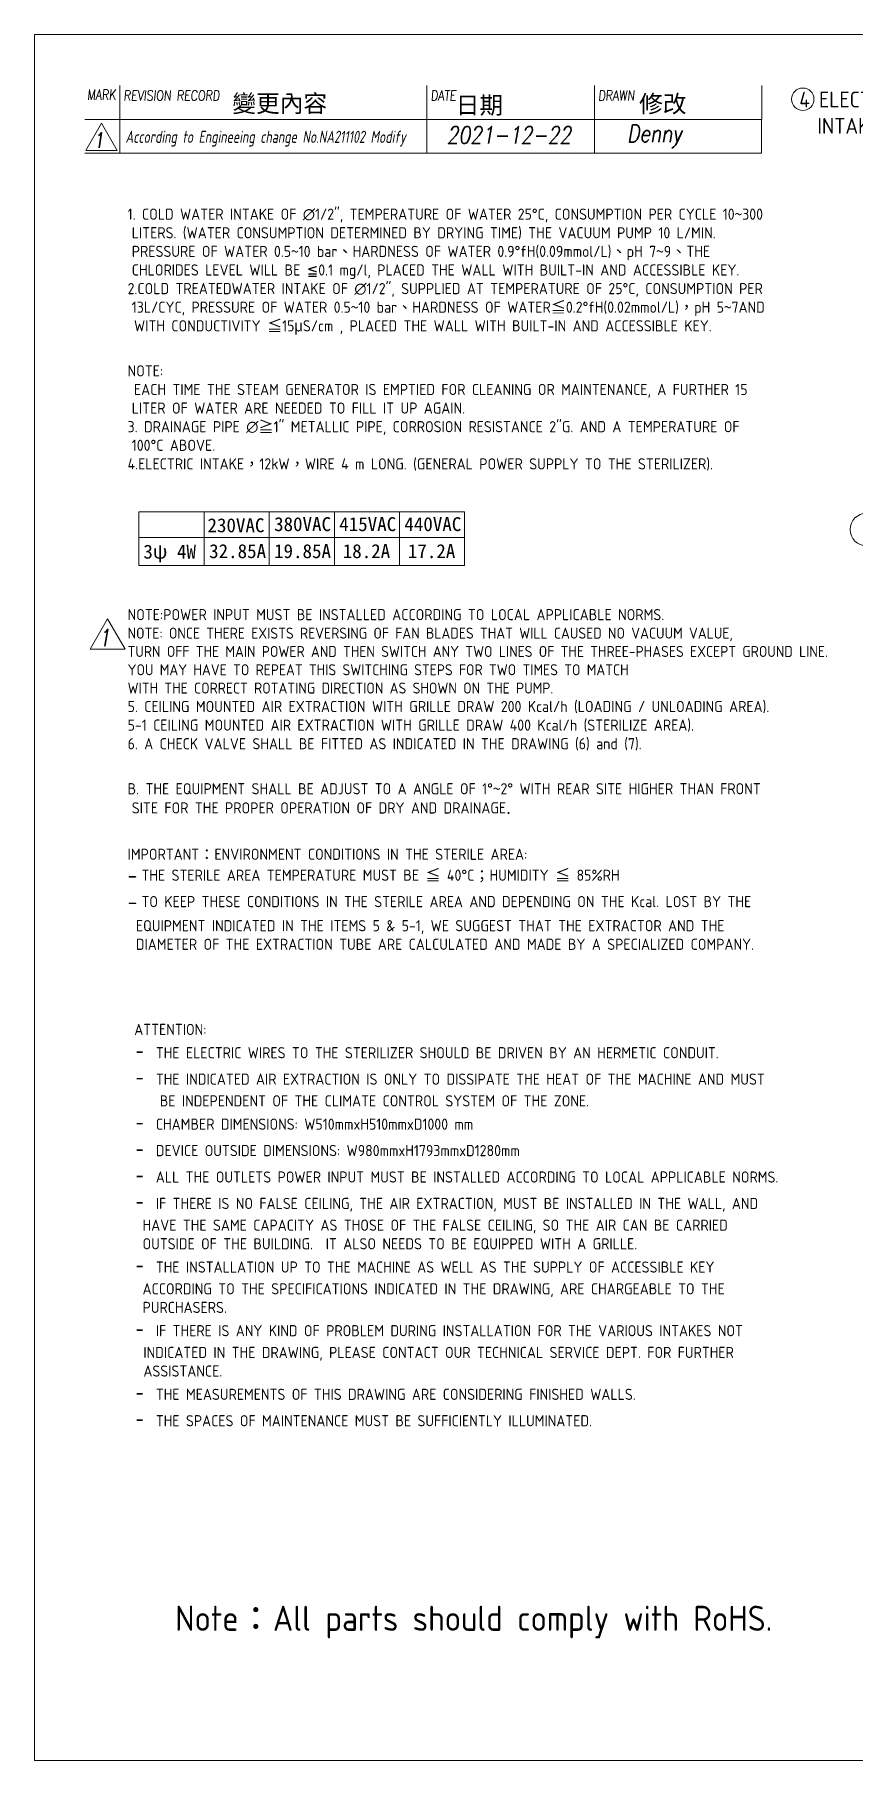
# Model space of a CAD drawing. Header units: millimetres. Extents: x -841000 to -196717, y -22833 to -2215.
# Drawn here: x -209902 to -205502, y -22833 to -13563 of the extents above; entities that cross this region are included whole.
import ezdxf

# ---------------------------------------------------------------- set-up
doc = ezdxf.new("R2010")
doc.units = ezdxf.units.MM
doc.header["$MEASUREMENT"] = 0
doc.layers.get('0').update_dxf_attribs({"lineweight": 25})
for name, color, linetype, lineweight in [('D', 3, 'Continuous', 13), ('F', 7, 'Continuous', 15), ('T', 4, 'Continuous', 15)]:
    doc.layers.add(name, color=color, linetype=linetype, lineweight=lineweight)
doc.styles.get("Standard").update_dxf_attribs({"font": 'KAIU.TTF'})
doc.styles.add('STU25', font='isocp2.shx')
doc.styles.add('Text', font='romans.shx', dxfattribs={"width": 0.8, "oblique": 10})

msp = doc.modelspace()

# ---------------------------------------------------------------- linework, layer by layer
at = {"layer": 'D'}
for p, q in [((-209341.178, -16126.339), (-209341.178, -16414.991)), ((-209341.178, -16126.339), (-207591.178, -16126.339)), ((-208991.178, -16126.339), (-208991.178, -16414.991)), ((-208641.178, -16126.339), (-208641.178, -16414.991)), ((-208291.178, -16126.339), (-208291.178, -16414.991)), ((-207941.178, -16126.339), (-207941.178, -16414.991)), ((-207591.178, -16126.339), (-207591.178, -16414.991)), ((-209341.178, -16264.991), (-207591.178, -16264.991)), ((-209341.178, -16414.991), (-207591.178, -16414.991))]:
    msp.add_line(p, q, dxfattribs=at)
for centre, radius in [((-205774.08, -13910.671), 60), ((-205432.034, -16221.687), 87.5)]:
    msp.add_circle(centre, radius, dxfattribs=at)
at = {"layer": 'F', "color": 7}
for p, q in [((-209443.732, -13837.103), (-209443.732, -14199.854)), ((-207793.582, -14199.854), (-207793.582, -13837.103)), ((-206893.582, -14199.854), (-206893.582, -13837.103)), ((-205996.909, -14019.854), (-209631.559, -14019.854)), ((-209631.559, -14199.854), (-205996.909, -14199.854))]:
    msp.add_line(p, q, dxfattribs=at)
at = {"layer": 'F'}
msp.add_line((-205993.582, -13837.103), (-205996.909, -14199.854), dxfattribs=at)
at = {"layer": 'F', "color": 6}
msp.add_lwpolyline([(-209902.253, -13563.082), (-209902.253, -22833.082), (-196717.253, -22833.082), (-196717.253, -13563.082)], close=True, dxfattribs=at)
msp.add_lwpolyline([(-209902.253, -13563.082), (-209902.253, -22833.082), (-196717.253, -22833.082), (-196717.253, -13563.082)], close=True, dxfattribs=at)
at = {"layer": 'F', "color": 7}
for points in [[(-209542.195, -14040.009), (-209626.337, -14185.747), (-209458.053, -14185.747)], [(-209509.149, -16702.011), (-209602.64, -16863.942), (-209415.658, -16863.942)]]:
    msp.add_lwpolyline(points, close=True, dxfattribs=at)

# ---------------------------------------------------------------- texts
at = {"lineweight": -3}
for s, p in [('變更內容', (-208839.398, -13980.118)), ('日期', (-207639.237, -13989.018)), ('修改', (-206653.759, -13981.898))]:
    msp.add_text(s, height=93.4085, dxfattribs=at).set_placement(p)
at = {"layer": 'D', "insert": (-205792.993, -13869.55), "char_height": 85, "attachment_point": 1}
msp.add_mtext('{\\Fisocp2.shx;\\C3;4 ELECTRIC\\P  INTAKE BOX}', dxfattribs=at)
at = {"layer": 'D', "color": 11, "attachment_point": 1, "style": 'STU25'}
for s, insert, char_height in [('{\\A1;}\\P{\\A1;\\Fisocp2.shx;\\H0.70447x;1. COLD WATER INTAKE OF ∅1/2", TEMPERATURE OF WATER 25°C, CONSUMPTION PER CYCLE 10}{\\A1;\\f細明體|b0|i0|c136|p49;\\H0.70447x;~}{\\A1;\\Fisocp2.shx;\\H0.70447x;300 }\\P{\\A1;\\F???;\\H0.70447x; }{\\A1;\\Fisocp2.shx;\\H0.70447x;LITERS. (WATER CONSUMPTION DETERMINED BY DRYING TIME) THE VACUUM PUMP 10 L/MIN. }\\P{\\A1;\\F???;\\H0.70447x; }{\\A1;\\Fisocp2.shx;\\H0.70447x;PRESSURE OF WATER 0.5}{\\A1;\\f細明體|b0|i0|c136|p49;\\H0.70447x;~}{\\A1;\\Fisocp2.shx;\\H0.70447x;10 bar}{\\A1;\\f標楷體|b0|i0|c136|p65;\\H0.70447x;、}{\\A1;\\Fisocp2.shx;\\H0.70447x;HARDNESS OF WATER 0.9°fH(0.09mmol/L)}{\\A1;\\f標楷體|b0|i0|c136|p65;\\H0.70447x;、}{\\A1;\\Fisocp2.shx;\\H0.70447x;pH 7}{\\A1;\\f細明體|b0|i0|c136|p49;\\H0.70447x;~}{\\A1;\\Fisocp2.shx;\\H0.70447x;9}{\\A1;\\f標楷體|b0|i0|c136|p65;\\H0.70447x;、}{\\A1;\\Fisocp2.shx;\\H0.70447x;THE }\\P{\\A1;\\F???;\\H0.70447x; }{\\A1;\\Fisocp2.shx;\\H0.70447x;CHLORIDES LEVEL WILL BE }{\\A1;\\f新細明體|b0|i0|c136|p16;\\H0.70447x;≦}{\\A1;\\Fisocp2.shx;\\H0.70447x;0.1 mg/l, PLACED THE WALL WITH BUILT-IN AND ACCESSIBLE KEY.}\\P{\\A1;\\Fisocp2.shx;\\H0.70447x;2.COLD TREATEDWATER INTAKE OF ∅1/2", SUPPLIED AT TEMPERATURE OF 25°C, CONSUMPTION PER }\\P{\\A1;\\F????;\\H0.70447x; }{\\A1;\\Fisocp2.shx;\\H0.70447x;13L/CYC, PRESSURE OF WATER 0.5}{\\A1;\\f細明體|b0|i0|c136|p49;\\H0.70447x;~}{\\A1;\\Fisocp2.shx;\\H0.70447x;10 bar}{\\A1;\\f標楷體|b0|i0|c136|p65;\\H0.70447x;、}{\\A1;\\Fisocp2.shx;\\H0.70447x;HARDNESS OF WATER}{\\A1;\\f標楷體|b0|i0|c136|p65;\\H0.70447x;≦}{\\A1;\\Fisocp2.shx;\\H0.70447x;0.2°fH(0.02mmol/L)}{\\A1;\\f標楷體|b0|i0|c136|p65;\\H0.70447x;，}{\\A1;\\Fisocp2.shx;\\H0.70447x;pH 5}{\\A1;\\f細明體|b0|i0|c136|p49;\\H0.70447x;~}{\\A1;\\Fisocp2.shx;\\H0.70447x;7AND }\\P{\\A1;\\Fisocp2.shx;\\H0.70447x; WITH CONDUCTIVITY }{\\A1;\\f標楷體|b0|i0|c136|p65;\\H0.70447x;≦}{\\A1;\\Fisocp2.shx;\\H0.70447x;15}{\\A1;\\f新細明體|b0|i0|c136|p16;\\H0.70447x;μ}{\\A1;\\Fisocp2.shx;\\H0.70447x;S/cm , PLACED THE WALL WITH BUILT-IN AND ACCESSIBLE KEY.}\\P{\\A1;\\Fisocp2.shx;\\H0.70447x;}\\P{\\A1;\\Fisocp2.shx;\\H0.70447x;NOTE:}\\P{\\A1;\\Fisocp2.shx;\\H0.70447x; EACH TIME THE STEAM GENERATOR IS EMPTIED FOR CLEANING OR MAINTENANCE, A FURTHER 15 }\\P{\\A1;\\F???;\\H0.70447x; }{\\A1;\\Fisocp2.shx;\\H0.70447x;LITER OF WATER ARE NEEDED TO FILL IT UP AGAIN.}\\P{\\A1;\\Fisocp2.shx;\\H0.70447x;3. DRAINAGE PIPE ∅}{\\A1;\\f標楷體|b0|i0|c136|p65;\\H0.70447x;≧}{\\A1;\\Fisocp2.shx;\\H0.70447x;1" METALLIC PIPE, CORROSION RESISTANCE 2"G. AND A TEMPERATURE OF }\\P{\\A1;\\F???;\\H0.70447x; }{\\A1;\\Fisocp2.shx;\\H0.70447x;100°C ABOVE.}\\P{\\A1;\\Fisocp2.shx;\\H0.70447x;4.ELECTRIC INTAKE}{\\A1;\\f標楷體|b0|i0|c136|p65;\\H0.70447x;，}{\\A1;\\Fisocp2.shx;\\H0.70447x;12kW}{\\A1;\\f標楷體|b0|i0|c136|p65;\\H0.70447x;，}{\\A1;\\Fisocp2.shx;\\H0.70447x;WIRE 4 m LONG. (GENERAL POWER SUPPLY TO THE STERILIZER).}\\P{\\A1;\\Fisocp2.shx;\\H0.70447x;}\\P{\\A1;\\Fisocp2.shx;\\H0.70447x;}\\P{\\A1;\\Fisocp2.shx;\\H0.70447x;}\\P{\\A1;\\Fisocp2.shx;\\H0.70447x;}\\P{\\A1;\\Fisocp2.shx;\\H0.70447x;}\\P{\\A1;\\Fisocp2.shx;\\H0.70447x;NOTE:POWER INPUT MUST BE INSTALLED ACCORDING TO LOCAL APPLICABLE NORMS.}\\P{\\A1;\\H0.69311x;NOTE: ONCE THERE EXISTS REVERSING OF FAN BLADES THAT WILL CAUSED NO VACUUM VALUE, }\\P{\\A1;\\H0.69311x;TURN OFF THE MAIN POWER AND THEN SWITCH ANY TWO LINES OF THE THREE-PHASES EXCEPT GROUND LINE. }\\P{\\A1;\\H0.69311x;YOU MAY HAVE TO REPEAT THIS SWITCHING STEPS FOR TWO TIMES TO MATCH }\\P{\\A1;\\H0.69311x;WITH THE CORRECT ROTATING DIRECTION AS SHOWN ON THE PUMP. }\\P{\\A1;\\Fisocp2.shx;\\H0.70447x;5. CEILING MOUNTED AIR EXTRACTION WITH GRILLE DRAW 200 Kcal/h (LOADING / UNLOADING AREA).}\\P{\\A1;\\Fisocp2.shx;\\H0.70447x;5-1 CEILING MOUNTED AIR EXTRACTION WITH GRILLE DRAW 400 Kcal/h (STERILIZE AREA).}\\P{\\A1;\\Fisocp2.shx;\\H0.70447x;6. A CHECK VALVE SHALL BE FITTED AS INDICATED IN THE DRAWING (6) and (7).}\\P{\\A1;\\Fisocp2.shx;\\H0.70447x;}\\P{\\A1;\\Fisocp2.shx;\\H0.70447x;B. THE EQUIPMENT SHALL BE ADJUST TO A ANGLE OF 1°}{\\A1;\\f細明體|b0|i0|c136|p49;\\H0.70447x;~}{\\A1;\\Fisocp2.shx;\\H0.70447x;2° WITH REAR SITE HIGHER THAN FRONT }\\P{\\A1;\\F???;\\H0.70447x; }{\\A1;\\Fisocp2.shx;\\H0.70447x;SITE FOR THE PROPER OPERATION OF DRY AND DRAINAGE}{\\A1;\\fArial|b0|i0|c0|p34;\\H0.77492x;.}\\P{\\A1;\\fArial|b0|i0|c0|p34;\\H0.77492x;}\\P{\\A1;\\Fisocp2.shx;\\H0.70433x;IMPORTANT}{\\A1;\\f標楷體|b0|i0|c136|p65;\\H0.70433x;：}{\\A1;\\Fisocp2.shx;\\H0.70433x;ENVIRONMENT CONDITIONS IN THE STERILE AREA:}\\P{\\A1;\\Fisocp2.shx;\\H1.00000x;-}{\\A1;\\F???;\\H0.70420x; }{\\A1;\\Fisocp2.shx;\\H0.70420x;THE STERILE AREA TEMPERATURE MUST BE }{\\A1;\\f標楷體|b0|i0|c136|p65;\\H0.70420x;≦}{\\A1;\\Fisocp2.shx;\\H0.70420x; 40°C}{\\A1;\\f標楷體|b0|i0|c136|p65;\\H0.70420x;；}{\\A1;\\Fisocp2.shx;\\H0.70420x;HUMIDITY }{\\A1;\\f標楷體|b0|i0|c136|p65;\\H0.70420x;≦}{\\A1;\\Fisocp2.shx;\\H0.70420x; 85%RH}\\P{\\A1;\\Fisocp2.shx;\\H1.00000x;-}{\\A1;\\F???;\\H0.70420x; }{\\A1;\\Fisocp2.shx;\\H0.70420x;TO KEEP THESE CONDITIONS IN THE STERILE AREA AND DEPENDING ON THE Kcal. LOST BY THE }\\P{\\A1;\\F???;\\H0.70420x;  }{\\A1;\\Fisocp2.shx;\\H0.70420x;EQUIPMENT INDICATED IN THE ITEMS 5 & 5-1, WE SUGGEST THAT THE EXTRACTOR AND THE }\\P{\\A1;\\F???;\\H0.70420x;  }{\\A1;\\Fisocp2.shx;\\H0.70420x;DIAMETER OF THE EXTRACTION TUBE ARE CALCULATED AND MADE BY A SPECIALIZED COMPANY.}', (-209401.983, -14355.981), 85.123334), ('{\\f標楷體|b0|i0|c136|p65;230VAC}', (-208972.935, -16161.481), 75), ('{\\f標楷體|b0|i0|c136|p65;380VAC}', (-208615.051, -16155.295), 75), ('{\\f標楷體|b0|i0|c136|p65;415VAC}', (-208265.051, -16155.295), 75), ('{\\f標楷體|b0|i0|c136|p65;440VAC}', (-207915.051, -16155.295), 75), ('{\\f標楷體|b0|i0|c136|p65;3ψ 4W}', (-209317.37, -16302.981), 75), ('{\\f標楷體|b0|i0|c136|p65;32.85A}', (-208963.959, -16300.311), 75), ('{\\f標楷體|b0|i0|c136|p65;19.85A}', (-208615.165, -16300.311), 75), ('{\\f標楷體|b0|i0|c136|p65;18.2A}', (-208246.201, -16300.311), 75), ('{\\f標楷體|b0|i0|c136|p65;17.2A}', (-207896.201, -16300.311), 75), ('ATTENTION:\\P{\\f標楷體|b0|i0|c136|p65;\\H1.42x;- }THE ELECTRIC WIRES TO THE STERILIZER SHOULD BE DRIVEN BY AN HERMETIC CONDUIT.  \\P{\\f標楷體|b0|i0|c136|p65;\\H1.42x;- }THE INDICATED AIR EXTRACTION IS ONLY TO DISSIPATE THE HEAT OF THE MACHINE AND MUST \\P    BE INDEPENDENT OF THE CLIMATE CONTROL SYSTEM OF THE ZONE.\\P{\\f標楷體|b0|i0|c136|p65;\\H1.42x;- }CHAMBER DIMENSIONS: W510mmxH510mmxD1000 mm\\P{\\f標楷體|b0|i0|c136|p65;\\H1.42x;- }DEVICE OUTSIDE DIMENSIONS: W980mmxH1793mmxD1280mm\\P{\\f標楷體|b0|i0|c136|p65;\\H1.42x;- }ALL THE OUTLETS POWER INPUT MUST BE INSTALLED ACCORDING TO LOCAL APPLICABLE NORMS.\\P{\\f標楷體|b0|i0|c136|p65;\\H1.42x;- }IF THERE IS NO FALSE CEILING, THE AIR EXTRACTION, MUST BE INSTALLED IN THE WALL, AND \\P{\\f???|b0|i0|c0|p65;  }HAVE THE SAME CAPACITY AS THOSE OF THE FALSE CEILING, SO THE AIR CAN BE CARRIED \\P{\\f???|b0|i0|c0|p65;  }OUTSIDE OF THE BUILDING.  IT ALSO NEEDS TO BE EQUIPPED WITH A GRILLE.\\P{\\f標楷體|b0|i0|c136|p65;\\H1.42x;- }THE INSTALLATION UP TO THE MACHINE AS WELL AS THE SUPPLY OF ACCESSIBLE KEY \\P{\\f???|b0|i0|c0|p65;  }ACCORDING TO THE SPECIFICATIONS INDICATED IN THE DRAWING, ARE CHARGEABLE TO THE \\P{\\f???|b0|i0|c0|p65;  }PURCHASERS.{\\fArial|b0|i0|c0|p34;\\H1.1x; \\P\\f標楷體|b0|i0|c136|p65;\\H1.291x;- }IF THERE IS ANY KIND OF PROBLEM DURING INSTALLATION FOR THE VARIOUS INTAKES NOT \\P{\\f???|b0|i0|c0|p65;\\H1.1x;  }INDICATED IN THE DRAWING, PLEASE CONTACT OUR TECHNICAL SERVICE DEPT. FOR FURTHER \\P{\\f???|b0|i0|c0|p65;\\H1.1x;  }ASSISTANCE.\\P{\\f標楷體|b0|i0|c136|p65;\\H1.42x;- }THE MEASUREMENTS OF THIS DRAWING ARE CONSIDERING FINISHED WALLS.\\P{\\f標楷體|b0|i0|c136|p65;\\H1.42x;- }THE SPACES OF MAINTENANCE MUST BE SUFFICIENTLY ILLUMINATED.', (-209366.215, -18876.678), 59.94601)]:
    msp.add_mtext(s, dxfattribs=dict(at, insert=insert, char_height=char_height))
at = {"layer": 'D', "color": 0, "insert": (-209146.834, -22001.834), "char_height": 135.00867, "attachment_point": 1, "style": 'STU25'}
msp.add_mtext('Note{\\f標楷體|b0|i0|c136|p65;：}All parts should comply with RoHS.', dxfattribs=at)
at = {"layer": 'F', "color": 1, "lineweight": 15, "style": 'Text', "oblique": 5, "width": 0.8}
for s, p in [('MARK', (-209619.368, -13913.071)), ('REVISION RECORD', (-209423.83, -13917.48)), ('DATE', (-207773.681, -13917.48)), ('DRAWN', (-206873.681, -13917.48))]:
    msp.add_text(s, height=54, dxfattribs=at).set_placement(p)
at = {"layer": 'T', "lineweight": 20, "style": 'Text', "oblique": 10, "width": 0.8}
for s, height, p in [('1', 81, (-209586.239, -14170.921)), ('2021-12-22', 92, (-207687.522, -14148.826)), ('Denny', 92, (-206717.71, -14140.563)), ('1', 90, (-209558.086, -16847.469))]:
    msp.add_text(s, height=height, dxfattribs=at).set_placement(p)
at = {"layer": 'T', "linetype": 'Continuous', "lineweight": 20, "insert": (-209413.682, -14080.013), "char_height": 65, "attachment_point": 1, "style": 'Text'}
msp.add_mtext('{\\Fisocp2.shx|c136;According to Engineeing change No.NA211102 Modify}', dxfattribs=at)

doc.saveas('drawing.dxf')
